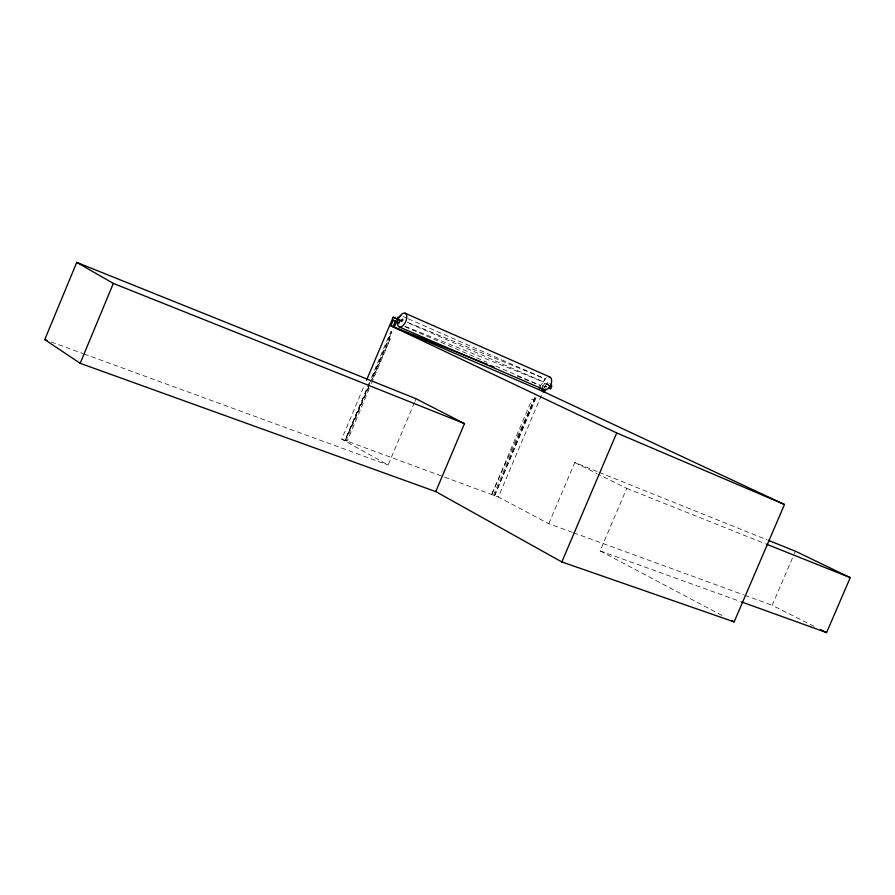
<?xml version="1.0" encoding="UTF-8"?>
<svg xmlns="http://www.w3.org/2000/svg" width="895" height="895" viewBox="0 0 895 895"><rect width="100%" height="100%" fill="white"/><g stroke="black" fill="none" stroke-linecap="round" stroke-linejoin="round"><path stroke-width="0.67" stroke-dasharray="4.47 3.36" d="M491.724 494.387L533.935 399.875L532.089 399.092L491.724 494.387L494.622 495.617L535.355 397.693M414.452 402.582L388.128 465.031L341.722 439.143L364.332 385.376M368.673 386.976L346.052 440.743L345.112 440.217L369.333 382.646M371.481 377.533L390.835 331.519L391.831 331.933L371.906 379.301M369.311 388.609L347.271 441.011L345.112 440.217L369.848 382.892M371.47 383.496L390.287 338.769L388.161 337.862L391.831 331.933L370.396 381.617M414.989 401.307L416.074 398.756M493.592 495.08L535.937 395.154M494.622 495.617L536.418 396.977M572.285 532.29L548.769 523.698L498.358 497.005L543.097 391.451M548.769 523.698L574.758 462.536L597.983 471.866M721.84 615.38L600.109 550.895L626.746 488.39L598.274 474.238M814.204 626.399L772.15 605.288L793.764 554.978M794.301 553.714L795.375 551.197M542.359 388.184L544.552 383.239L548.624 385.118M543.959 388.173L544.876 386.103L546.7 386.897M544.742 387.748L546.722 382.68L549.407 383.295M345.112 440.217L368.829 386.953M372.219 379.346L390.287 338.769M517.344 376.269L540.658 385.566L546.241 377.735M408.243 318.81L545.077 378.82L543.22 381.796A6.97 4.106 -66.5 0 0 542.415 386.752M546.61 384.235L547.539 383.541L547.382 382.411M600.109 550.895L740.176 601.44M51.306 342.013L82.754 353.503M84.063 353.972L388.128 465.031M573.583 532.771L743.409 594.795M744.718 595.264L772.15 605.288M341.722 439.143L443.249 476.643M444.558 477.124L498.358 497.005M626.746 488.39L764.979 543.589M405.043 326.384L542.795 381.628L407.214 322.435M599.27 472.381L766.993 539.797M407.281 322.222L545.077 378.82M404.999 326.664L486.902 362.229M495.864 366.111L540.658 385.566M403.13 316.561L406.968 318.24M548.501 385.007L544.552 383.239L548.814 385.197M544.876 386.103L546.856 387.02M574.758 462.536L597.032 473.612"/><path stroke-width="1.34" d="M401.676 319.884C400.848 322.592 404.148 319.448 402.28 319.135M539.058 389.705L540.267 386.595M435.764 491.601L80.17 363.303L44.75 339.619L76.757 262.392L416.074 398.756L464.494 423.615L435.764 491.601L561.836 561.937L734.135 621.891L784.479 504.511L543.097 391.451M80.17 363.303L113.341 283.424L76.757 262.392M366.491 380.252L393.151 317.199L395.266 318.117M561.836 561.937L616.711 432.956L390.858 325.791L393.297 320.197L399.103 322.838L400.177 320.399L399.215 319.951M741.485 601.91L826.577 632.608L850.25 577.633L795.375 551.197L768.29 540.311M392.983 326.709L395.422 321.126M399.103 322.838L396.977 321.92L398.04 319.47L393.151 317.199M545.782 388.967L544.406 392.066L541.262 390.656L542.359 388.184M542.583 391.272L543.5 389.202A6.97 4.106 -66.5 0 0 550.805 384.884A6.97 4.106 -66.5 0 0 548.624 376.75M551.678 386.472L549.843 385.667L548.836 387.938L550.671 388.732L551.678 386.472L550.649 385.991M397.145 320.645L394.315 327.223L487.562 364.399M399.517 316.953L401.721 314.234A7.496 3.815 -66.8 0 1 406.207 314.268A7.496 3.815 -66.8 0 1 405.726 321.506A7.496 3.815 -66.8 0 1 402.627 325.948A7.496 3.815 -66.8 0 1 397.637 323.934A7.496 3.815 -66.8 0 1 397.682 322.289M398.264 318.519L400.568 315.443M550.917 384.291L551.689 384.816L550.805 386.025M397.089 319.023L397.917 317.054L396.977 318.933L401.765 321.059M44.75 339.619L47.368 340.57M490.147 365.428L494.04 366.972M113.341 283.424L464.494 423.615M766.277 544.104L850.25 577.633M616.711 432.956L784.479 504.511M399.282 326.955L544.294 389.717M390.858 325.791L541.262 390.656M405.066 313.205L549.709 376.929M548.691 387.815L550.671 388.732M393.297 320.197L396.977 321.92M820.391 629.498L826.577 632.608M731.674 620.593L734.135 621.891"/></g></svg>
